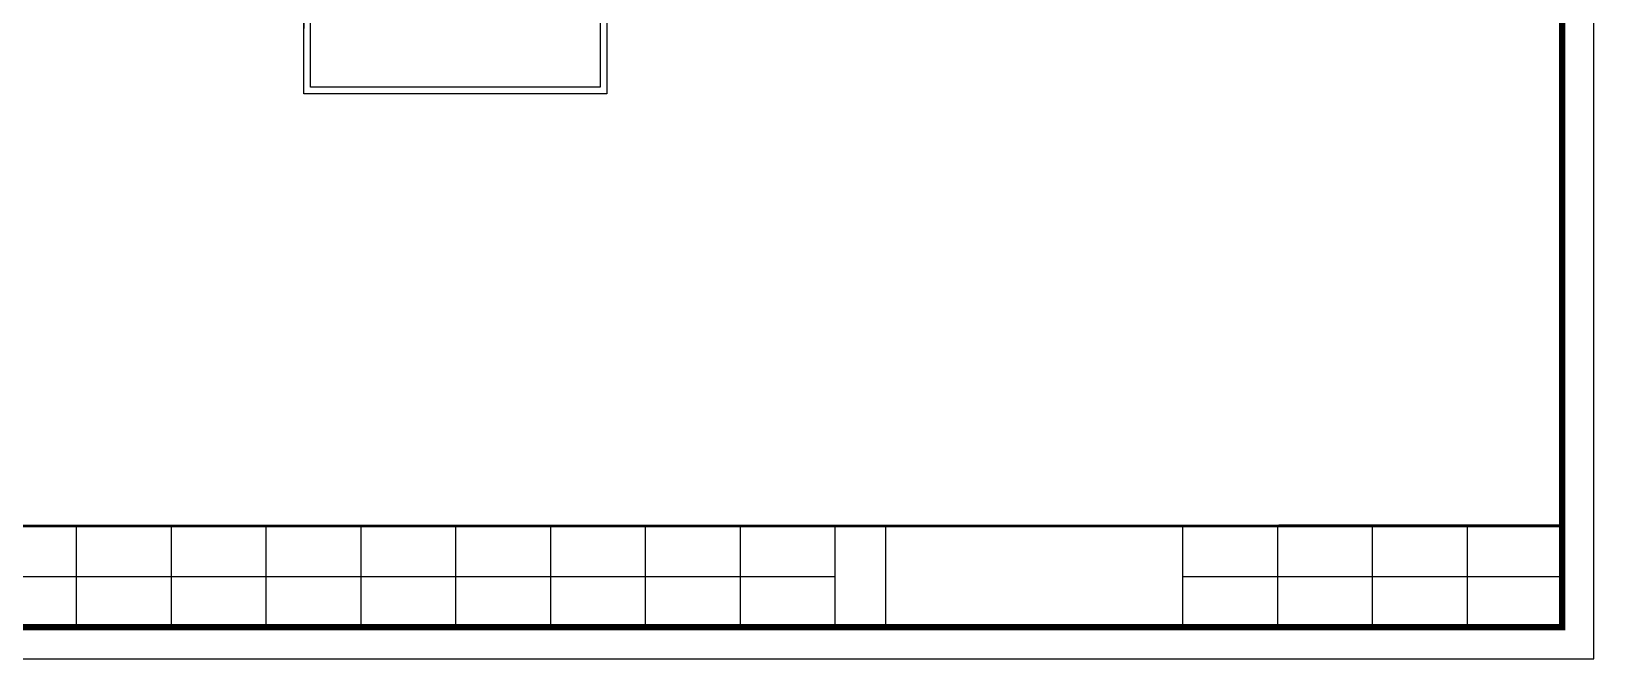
# Model space of a CAD drawing. Extents: x 68243 to 108563, y 14962 to 43474.
# Drawn here: x 84834 to 108563, y 14962 to 24495 of the extents above; entities that cross this region are included whole.
import ezdxf

# ---------------------------------------------------------------- set-up
doc = ezdxf.new("R2010")
doc.units = 0
doc.header["$LTSCALE"] = 1000
doc.header["$MEASUREMENT"] = 0
doc.layers.add('A-立面看线', color=7, linetype='Continuous')

# ---------------------------------------------------------------- blocks, each defined once
blk = doc.blocks.new('A$C8c0ea779')
at = {"color": 0}
for p, q in [((7520, 1620), (39020, 1620)), ((15520, 20), (15520, 1620)), ((17020, 20), (17020, 1620)), ((18520, 20), (18520, 1620)), ((18520, 20), (18520, 1620)), ((20020, 20), (20020, 1620)), ((21520, 20), (21520, 1620)), ((23020, 20), (23020, 1620)), ((24520, 20), (24520, 1620)), ((26020, 20), (26020, 1620)), ((27520, 20), (27520, 1620)), ((28320, 20), (28320, 1620)), ((33020, 20), (33020, 1620)), ((34520, 20), (34520, 1620)), ((34540, 1640), (39040, 1640)), ((36020, 20), (36020, 1620)), ((37520, 20), (37520, 1620)), ((14020, 820), (27520, 820)), ((33020, 820), (39020, 820))]:
    blk.add_line(p, q, dxfattribs=at)
at = {"color": 0, "const_width": 40}
blk.add_lwpolyline([(20, 1620), (20, 20), (39020, 20), (39020, 1620)], close=True, dxfattribs=at)

msp = doc.modelspace()

# ---------------------------------------------------------------- linework, layer by layer
at = {"layer": 'A-立面看线'}
msp.add_lwpolyline([(68243, 14962), (108563, 14962), (108563, 43474), (68243, 43474)], close=True, dxfattribs=at)
at = {"layer": 'A-立面看线', "const_width": 96}
msp.add_lwpolyline([(70643, 15442), (108083, 15442), (108083, 42994), (70643, 42994)], close=True, dxfattribs=at)
at = {"layer": 'A-立面看线'}
for points in [[(84774, 36225), (97774, 36225), (97774, 25525), (93574, 25525), (93574, 23545), (88971, 23545), (88976, 25525), (84774, 25525), (84774, 36225)], [(93574, 25525), (93574, 23545), (88974, 23545), (88974, 25525)], [(93474, 25525), (93474, 23645), (89074, 23645), (89074, 25525)]]:
    msp.add_lwpolyline(points, dxfattribs=at)

# ---------------------------------------------------------------- block references
at = {"layer": 'A-立面看线', "xscale": 0.9600000000000002, "yscale": 0.9600000000000002, "zscale": 0.9600000000000002}
msp.add_blockref('A$C8c0ea779', (70624, 15423), dxfattribs=at)

doc.saveas('drawing.dxf')
